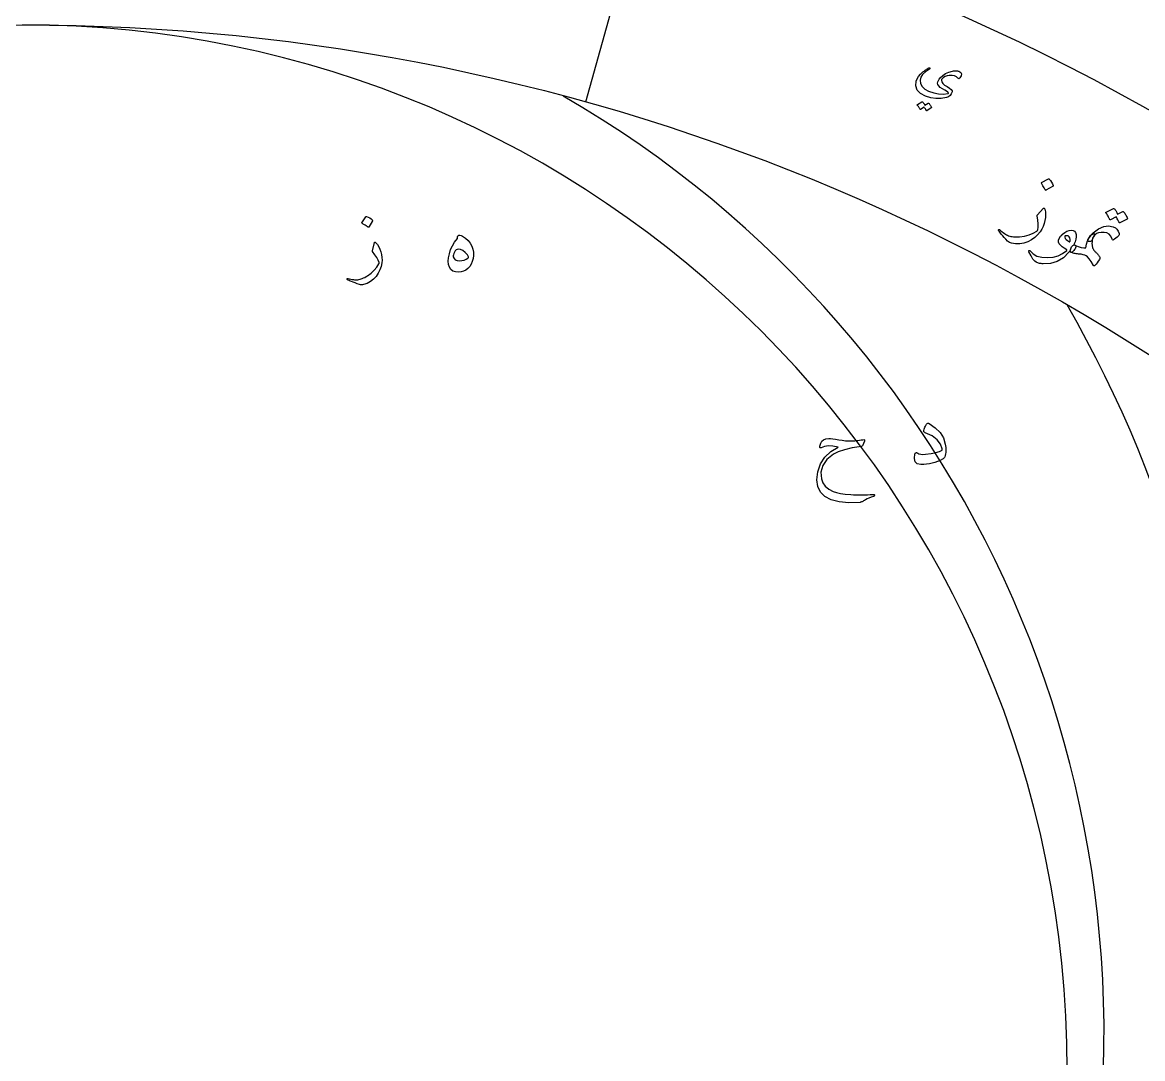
# Model space of a CAD drawing. Header units: millimetres. Extents: x -280 to 280, y -280 to 343.
# Drawn here: x 0 to 104.2, y 98.3 to 194.6 of the extents above; entities that cross this region are included whole.
import ezdxf

# ---------------------------------------------------------------- set-up
doc = ezdxf.new("R2010")
doc.units = ezdxf.units.MM
doc.layers.add('ENGRAVE', color=7, linetype='Continuous')
doc.layers.add('TEXT', color=5, linetype='Continuous')

msp = doc.modelspace()

# ---------------------------------------------------------------- linework, layer by layer
at = {"layer": 'ENGRAVE'}
msp.add_lwpolyline([(60.4638, 216.1006), (52.3804, 187.2102)], dxfattribs=at)
for radius in [274.4, 274.4, 267.4, 254.4, 254.4, 243.9, 224.4, 224.4, 213.9, 194.4, 194.4]:
    msp.add_circle((0, 0), radius, dxfattribs=at)
for centre, radius, end in [((0, 97.2), 97.2, 90), ((0, 100.6288), 100.6288, 60.000002), ((0, 112.2369), 112.2369, 30.000001), ((0, 137.4616), 137.4616, 0.000001)]:
    msp.add_arc(centre, radius, 270, end, dxfattribs=at)
at = {"layer": 'TEXT'}
for points in [[(87.0489, 189.4325), (86.9077, 189.5644), (86.7228, 189.6518), (86.4941, 189.6945), (86.2219, 189.6925), (86.0341, 189.6576), (85.8614, 189.5926), (85.704, 189.4973), (85.5617, 189.3719), (85.5404, 189.3436), (85.525, 189.3111), (85.5153, 189.2744), (85.5116, 189.2335), (85.5434, 189.0867), (85.6425, 188.9419), (85.8088, 188.799), (86.0423, 188.6578), (86.2736, 188.5207), (86.4286, 188.3926), (86.5071, 188.2738), (86.5095, 188.1644), (86.4282, 187.975), (86.3149, 187.8252), (86.1697, 187.7148), (85.9926, 187.6439), (85.4942, 187.5563), (85.0028, 187.5475), (84.518, 187.6175), (84.0394, 187.7663), (83.5588, 188.0223), (83.254, 188.3381), (83.1249, 188.7143), (83.1719, 189.1516), (83.2574, 189.3653), (83.3882, 189.5807), (83.5644, 189.7976), (83.7861, 190.0161), (83.8552, 190.0735), (83.9241, 190.128), (83.9929, 190.1794), (84.0615, 190.2277), (84.1304, 190.2733), (84.2002, 190.3161), (84.2707, 190.3563), (84.342, 190.3938), (84.3771, 190.4068), (84.4034, 190.4067), (84.4208, 190.3936), (84.4293, 190.3674), (84.4283, 190.3401), (84.4203, 190.3158), (84.4051, 190.2948), (84.3829, 190.2768), (84.0191, 190.0289), (83.7571, 189.7759), (83.5965, 189.5182), (83.5369, 189.256), (83.5754, 188.9351), (83.717, 188.6578), (83.9617, 188.4239), (84.3096, 188.2329), (84.7886, 188.0621), (85.2479, 187.9694), (85.6878, 187.955), (86.1089, 188.0191), (86.1366, 188.0281), (86.1522, 188.0427), (86.1556, 188.0629), (86.1469, 188.0886), (86.0936, 188.1534), (85.9873, 188.2361), (85.8282, 188.3366), (85.6161, 188.4548), (85.4044, 188.5842), (85.2566, 188.7137), (85.173, 188.8436), (85.1534, 188.9739), (85.1767, 189.1062), (85.2245, 189.2345), (85.2966, 189.3587), (85.3933, 189.4788), (85.6287, 189.6943), (85.8993, 189.8682), (86.2051, 190.0004), (86.5462, 190.0907), (86.6343, 190.1088), (86.7175, 190.1212), (86.7959, 190.1281), (86.8694, 190.1294), (86.9379, 190.1257), (87.0012, 190.1173), (87.0592, 190.1043), (87.112, 190.0867), (87.3004, 189.9781), (87.3816, 189.8371), (87.3556, 189.6638), (87.2227, 189.4581), (87.1716, 189.4098), (87.1256, 189.3894), (87.0847, 189.397), (87.0489, 189.4325)], [(84.2686, 187.1188), (84.2778, 187.1224), (84.2885, 187.1223), (84.3005, 187.1184), (84.3139, 187.1108), (84.3553, 187.0693), (84.3943, 187.0266), (84.4308, 186.9826), (84.4648, 186.9374), (84.4966, 186.8905), (84.5262, 186.8415), (84.5536, 186.7904), (84.5789, 186.7371), (84.5821, 186.7229), (84.5805, 186.7101), (84.5741, 186.6986), (84.5631, 186.6885), (84.1431, 186.4075), (84.1342, 186.4054), (84.1244, 186.4098), (84.1137, 186.4208), (84.1022, 186.4384), (84.0954, 186.4529), (84.0833, 186.474), (84.0657, 186.5019), (84.0428, 186.5364), (84.0144, 186.578), (83.9802, 186.6273), (83.9402, 186.6841), (83.8945, 186.7486), (83.5656, 186.5311), (83.5526, 186.5257), (83.5402, 186.5285), (83.5284, 186.5396), (83.5173, 186.5589), (83.5077, 186.5756), (83.4921, 186.6011), (83.4706, 186.6355), (83.4431, 186.6786), (83.4091, 186.7309), (83.3679, 186.7926), (83.3194, 186.8637), (83.2636, 186.9442), (83.2591, 186.9555), (83.2591, 186.9648), (83.2635, 186.9721), (83.2723, 186.9774), (83.6892, 187.2427), (83.6984, 187.2463), (83.709, 187.2462), (83.721, 187.2423), (83.7344, 187.2348), (83.7708, 187.2017), (83.8048, 187.167), (83.8365, 187.1306), (83.8659, 187.0924), (83.8932, 187.0529), (83.9185, 187.0124), (83.9418, 186.9708), (83.963, 186.9282)], [(95.4772, 180.0753), (95.4916, 180.0796), (95.5079, 180.0781), (95.526, 180.0709), (95.546, 180.0579), (95.6625, 179.9205), (95.7634, 179.7745), (95.8486, 179.6199), (95.9181, 179.4568), (95.9219, 179.4356), (95.9192, 179.4178), (95.9098, 179.4037), (95.8937, 179.393), (95.235, 179.015), (95.2146, 179.0085), (95.1958, 179.0142), (95.1787, 179.0323), (95.1633, 179.0627), (95.15, 179.0889), (95.1283, 179.1292), (95.0983, 179.1835), (95.0599, 179.2518), (95.0122, 179.3346), (94.9542, 179.4323), (94.8859, 179.5451), (94.8072, 179.6729), (94.7979, 179.6921), (94.7962, 179.7074), (94.8022, 179.7186), (94.8157, 179.7258)], [(95.0087, 177.3408), (95.0202, 177.352), (95.0311, 177.36), (95.0415, 177.3647), (95.0512, 177.366), (95.0733, 177.3566), (95.0941, 177.3335), (95.1135, 177.2966), (95.1316, 177.2461), (95.1813, 177.0109), (95.1984, 176.7607), (95.1831, 176.4954), (95.1353, 176.2151), (95.0597, 175.9263), (94.9619, 175.6543), (94.8419, 175.3991), (94.6998, 175.1607), (94.4606, 174.8749), (94.1862, 174.6249), (93.8768, 174.4104), (93.5325, 174.2314), (93.1653, 174.0986), (92.7909, 174.0303), (92.4091, 174.0266), (92.0198, 174.0874), (91.9214, 174.1148), (91.8304, 174.1563), (91.7467, 174.2117), (91.6705, 174.2811), (91.5047, 174.4606), (91.3558, 174.6243), (91.2238, 174.7724), (91.1088, 174.9049), (91.0113, 175.0216), (90.9318, 175.1222), (90.8703, 175.2069), (90.8269, 175.2756), (90.8198, 175.2936), (90.8164, 175.3096), (90.8167, 175.3238), (90.8207, 175.336), (90.8296, 175.3499), (90.8408, 175.3614), (90.8544, 175.3704), (90.8702, 175.3772), (90.8873, 175.3796), (90.9048, 175.3759), (90.9226, 175.3661), (90.9408, 175.3501), (91.0497, 175.2497), (91.1561, 175.1583), (91.2601, 175.0758), (91.3617, 175.0022), (91.4618, 174.9371), (91.5613, 174.8799), (91.6603, 174.8307), (91.7588, 174.7895), (91.8607, 174.7554), (91.9701, 174.7275), (92.0868, 174.7058), (92.211, 174.6902), (92.3429, 174.6813), (92.4828, 174.6795), (92.6306, 174.6847), (92.7864, 174.697), (93.2404, 174.7611), (93.6588, 174.8699), (94.0418, 175.0236), (94.3891, 175.2225), (94.4142, 175.2403), (94.4357, 175.2647), (94.4537, 175.2959), (94.4682, 175.3338), (94.503, 175.585), (94.5056, 175.8834), (94.4756, 176.2293), (94.4127, 176.6225), (94.4129, 176.6452), (94.4158, 176.6641), (94.4214, 176.6791), (94.4297, 176.6902)], [(102.3818, 177.034), (102.3964, 177.0377), (102.4127, 177.0357), (102.4306, 177.0278), (102.4501, 177.014), (102.508, 176.9444), (102.562, 176.8733), (102.6121, 176.8008), (102.6581, 176.727), (102.7004, 176.651), (102.7391, 176.5721), (102.7743, 176.4904), (102.8059, 176.4059), (102.8087, 176.384), (102.8045, 176.365), (102.7933, 176.3489), (102.7749, 176.3357), (102.0942, 175.9871), (102.0801, 175.9855), (102.0657, 175.9938), (102.0509, 176.0122), (102.0357, 176.0406), (102.0273, 176.0635), (102.0115, 176.0975), (101.9884, 176.1423), (101.958, 176.1981), (101.92, 176.2657), (101.8743, 176.3456), (101.8208, 176.4379), (101.7594, 176.5426), (101.227, 176.2725), (101.2064, 176.2667), (101.1878, 176.2731), (101.1712, 176.2918), (101.1568, 176.3226), (101.1442, 176.3494), (101.1238, 176.3904), (101.0954, 176.4456), (101.0592, 176.5152), (101.014, 176.5996), (100.959, 176.6993), (100.8941, 176.8144), (100.8192, 176.9448), (100.8138, 176.9625), (100.815, 176.9765), (100.8227, 176.9867), (100.8369, 176.9932), (101.5103, 177.3205), (101.5249, 177.3243), (101.5412, 177.3223), (101.5591, 177.3145), (101.5786, 177.3009), (101.6299, 177.2449), (101.6774, 177.1869), (101.7212, 177.1266), (101.7613, 177.0643), (101.7979, 177.0002), (101.8312, 176.9349), (101.8613, 176.8684), (101.8883, 176.8007)], [(31.9627, 176.5594), (31.9724, 176.5691), (31.986, 176.5749), (32.0034, 176.5768), (32.0247, 176.5749), (32.1752, 176.5139), (32.3169, 176.4394), (32.45, 176.3513), (32.5743, 176.2497), (32.5864, 176.2342), (32.5918, 176.2188), (32.5903, 176.2033), (32.5821, 176.1878), (32.2182, 175.5994), (32.2047, 175.5854), (32.1873, 175.582), (32.166, 175.5892), (32.1408, 175.6071), (32.119, 175.6226), (32.0847, 175.6459), (32.0377, 175.6768), (31.9782, 175.7155), (31.9052, 175.762), (31.8176, 175.8162), (31.7155, 175.8781), (31.5989, 175.9478), (31.5834, 175.9594), (31.5756, 175.971), (31.5756, 175.9826), (31.5834, 175.9942)], [(97.3678, 173.2451), (96.8553, 172.7335), (96.2836, 172.3845), (95.6529, 172.1972), (94.9629, 172.1709), (94.8731, 172.179), (94.786, 172.1898), (94.7016, 172.2033), (94.6199, 172.2195), (94.5416, 172.2387), (94.4674, 172.2609), (94.3974, 172.2864), (94.3314, 172.315), (94.1872, 172.4234), (94.0248, 172.6198), (93.8438, 172.9044), (93.6436, 173.2771), (93.6261, 173.3244), (93.6217, 173.3635), (93.6306, 173.3942), (93.6527, 173.4165), (93.6812, 173.4276), (93.7091, 173.4245), (93.7365, 173.4073), (93.7634, 173.376), (94.029, 173.0941), (94.3916, 172.8973), (94.8515, 172.7849), (95.4095, 172.7561), (95.9062, 172.8048), (96.3656, 172.9302), (96.7879, 173.1327), (97.173, 173.4127), (97.1791, 173.4268), (97.1809, 173.4398), (97.1785, 173.4515), (97.1717, 173.4619), (96.9274, 173.6179), (96.7288, 173.7674), (96.5758, 173.9106), (96.4685, 174.0476), (96.4108, 174.1994), (96.4129, 174.364), (96.4748, 174.5414), (96.5968, 174.7315), (96.6155, 174.7554), (96.6353, 174.7792), (96.6562, 174.803), (96.6784, 174.8267), (96.702, 174.8509), (96.7273, 174.8759), (96.7543, 174.9018), (96.783, 174.9286), (96.987, 175.0921), (97.1897, 175.209), (97.3911, 175.2794), (97.591, 175.3033), (97.7683, 175.2784), (97.9015, 175.2028), (97.9906, 175.0766), (98.0354, 174.8998), (98.0409, 174.6856), (98.0086, 174.4585), (97.9386, 174.2186), (97.831, 173.9658), (97.8456, 173.9579), (97.86, 173.9507), (97.8742, 173.9443), (97.8882, 173.9385), (97.9022, 173.9328), (97.9164, 173.9263), (97.9308, 173.9191), (97.9454, 173.9112), (97.989, 173.8726), (98.0096, 173.8191), (98.0073, 173.7505), (97.9819, 173.667), (97.9428, 173.5815), (97.8948, 173.4998), (97.8381, 173.4218), (97.7727, 173.3475), (97.7075, 173.2865), (97.6515, 173.2482), (97.6048, 173.2326), (97.5672, 173.2398), (97.4281, 173.318), (97.4197, 173.3052), (97.4068, 173.2887), (97.3895, 173.2687), (97.3678, 173.2451)], [(99.558, 174.457), (99.5152, 174.3553), (99.4528, 174.2855), (99.3708, 174.2476), (99.2692, 174.2415), (99.1872, 174.2645), (99.1451, 174.3146), (99.1428, 174.392), (99.1803, 174.4967), (99.2738, 174.6548), (99.3777, 174.8009), (99.4919, 174.9351), (99.6164, 175.0572), (100.1259, 175.4327), (100.6098, 175.6528), (101.0677, 175.7177), (101.4989, 175.6273), (101.6898, 175.526), (101.8424, 175.3867), (101.9568, 175.2094), (102.0327, 174.9943), (102.043, 174.9259), (102.0404, 174.8673), (102.025, 174.8187), (101.9969, 174.78), (101.8642, 174.6576), (101.7385, 174.5532), (101.6197, 174.4669), (101.5077, 174.3986), (101.4696, 174.3871), (101.4378, 174.3928), (101.4122, 174.4156), (101.3929, 174.4556), (101.2659, 174.7379), (101.1017, 174.94), (100.9007, 175.0614), (100.6633, 175.1023), (100.369, 175.0942), (100.1267, 175.0537), (99.9361, 174.981), (99.7973, 174.8762), (99.7173, 174.7811), (99.6508, 174.6795), (99.5977, 174.5715), (99.558, 174.457)], [(32.7524, 174.1517), (32.7568, 174.1657), (32.7621, 174.1768), (32.7684, 174.185), (32.7756, 174.1904), (32.7974, 174.1923), (32.824, 174.1826), (32.8555, 174.1613), (32.8918, 174.1284), (33.0331, 173.9605), (33.155, 173.7665), (33.2576, 173.5463), (33.3408, 173.3), (33.4056, 173.0349), (33.4453, 172.7736), (33.4598, 172.5162), (33.4492, 172.2626), (33.3805, 171.9288), (33.2673, 171.6084), (33.1095, 171.3017), (32.9073, 171.0084), (32.6653, 170.7428), (32.3885, 170.5265), (32.0769, 170.3596), (31.7305, 170.242), (31.6376, 170.2221), (31.5447, 170.2168), (31.4518, 170.226), (31.3589, 170.2497), (31.1448, 170.3245), (30.9514, 170.3939), (30.7789, 170.458), (30.6273, 170.5168), (30.4968, 170.5703), (30.3882, 170.6184), (30.3014, 170.6613), (30.2363, 170.6988), (30.2227, 170.7104), (30.2131, 170.722), (30.2073, 170.7336), (30.2053, 170.7452), (30.2068, 170.7602), (30.2111, 170.7742), (30.2184, 170.7873), (30.2285, 170.7994), (30.2416, 170.8086), (30.2576, 170.813), (30.2764, 170.8125), (30.2982, 170.8071), (30.4308, 170.7716), (30.5576, 170.7423), (30.6785, 170.7193), (30.7937, 170.7026), (30.904, 170.6922), (31.0105, 170.6881), (31.1131, 170.6903), (31.2118, 170.6988), (31.3102, 170.7145), (31.4121, 170.7384), (31.5173, 170.7706), (31.626, 170.811), (31.738, 170.8601), (31.8534, 170.9184), (31.9722, 170.9859), (32.0943, 171.0626), (32.4374, 171.3094), (32.7311, 171.5775), (32.9755, 171.8668), (33.1705, 172.1775), (33.1831, 172.2026), (33.1898, 172.2317), (33.1908, 172.2646), (33.186, 172.3013), (33.1047, 172.5186), (32.9769, 172.76), (32.8027, 173.0257), (32.5821, 173.3155), (32.5724, 173.3339), (32.5666, 173.3504), (32.5647, 173.3649), (32.5666, 173.3775)], [(40.536, 174.7865), (40.6188, 174.8246), (40.7126, 174.8325), (40.8172, 174.8101), (40.9327, 174.7575), (41.22, 174.5651), (41.4626, 174.3462), (41.6604, 174.1006), (41.8134, 173.8284), (41.9192, 173.5448), (41.9755, 173.255), (41.9821, 172.9593), (41.9392, 172.6575), (41.8612, 172.3823), (41.7529, 172.1373), (41.6144, 171.9226), (41.4456, 171.7381), (41.2551, 171.5899), (41.0513, 171.4841), (40.8341, 171.4206), (40.6037, 171.3994), (40.3025, 171.4212), (40.0569, 171.5059), (39.867, 171.6534), (39.7327, 171.8639), (39.6523, 172.1198), (39.6239, 172.4131), (39.6475, 172.744), (39.7231, 173.1123), (39.8458, 173.4946), (40.011, 173.8575), (40.2184, 174.201), (40.4682, 174.5252), (40.4767, 174.5403), (40.4827, 174.5663), (40.4864, 174.6032), (40.4876, 174.651), (40.4906, 174.703), (40.4997, 174.743), (40.5148, 174.7708), (40.536, 174.7865)], [(97.4792, 174.2699), (97.4776, 174.4485), (97.4462, 174.5915), (97.3851, 174.6989), (97.2945, 174.7706), (97.2262, 174.788), (97.1592, 174.7925), (97.0935, 174.7842), (97.0292, 174.763), (97.0035, 174.7471), (96.9878, 174.7231), (96.9821, 174.6911), (96.9865, 174.6512), (97.0253, 174.5418), (97.1099, 174.4348), (97.2404, 174.3299), (97.4167, 174.2272), (97.4372, 174.2206), (97.4544, 174.2256), (97.4685, 174.242), (97.4792, 174.2699)], [(99.6303, 174.6692), (99.5779, 174.5571), (99.5415, 174.4152), (99.521, 174.2435), (99.5163, 174.042), (99.5212, 173.9636), (99.5295, 173.8881), (99.5412, 173.8155), (99.5565, 173.7458), (99.5752, 173.679), (99.5973, 173.615), (99.6229, 173.554), (99.6519, 173.4958), (99.667, 173.4722), (99.6882, 173.4444), (99.7156, 173.4125), (99.7491, 173.3765), (99.7885, 173.3358), (99.8334, 173.29), (99.884, 173.2392), (99.9401, 173.1833), (99.9846, 173.1378), (100.0251, 173.0939), (100.0617, 173.0517), (100.0943, 173.0111), (100.1239, 172.9716), (100.1514, 172.9328), (100.1768, 172.8945), (100.2001, 172.8569), (100.2345, 172.791), (100.2475, 172.7241), (100.2392, 172.6562), (100.2095, 172.5871), (100.0979, 172.4108), (99.9917, 172.2582), (99.8909, 172.1295), (99.7954, 172.0246), (99.7523, 171.986), (99.7129, 171.9745), (99.6772, 171.9904), (99.6451, 172.0334), (99.4304, 172.3757), (99.2463, 172.6375), (99.0932, 172.8188), (98.9715, 172.9196), (98.8483, 172.9755), (98.6905, 173.0217), (98.4982, 173.0581), (98.2714, 173.0848), (98.1552, 173.0956), (98.0469, 173.1086), (97.9465, 173.1238), (97.8541, 173.1411), (97.7693, 173.1614), (97.692, 173.1852), (97.6222, 173.2127), (97.5599, 173.2439), (97.524, 173.2775), (97.504, 173.3288), (97.5001, 173.3978), (97.5121, 173.4846), (97.5389, 173.5806), (97.5753, 173.67), (97.6212, 173.7529), (97.6767, 173.8291), (97.7381, 173.8887), (97.8013, 173.9218), (97.8666, 173.9282), (97.9339, 173.9079), (98.2318, 173.786), (98.5016, 173.7038), (98.7433, 173.6615), (98.9569, 173.6593), (98.9933, 174.0028), (99.0931, 174.3174), (99.2567, 174.6031), (99.4844, 174.8596), (99.6701, 174.9773), (99.7564, 174.9848), (99.7431, 174.8821), (99.6303, 174.6692)], [(41.4553, 172.7059), (41.4958, 172.7567), (41.5013, 172.822), (41.4716, 172.9018), (41.4069, 172.9962), (41.1825, 173.2405), (40.9642, 173.4123), (40.7519, 173.5115), (40.5456, 173.5381), (40.4477, 173.5206), (40.3569, 173.468), (40.2735, 173.3803), (40.1973, 173.2575), (40.1362, 173.125), (40.0981, 173.0083), (40.0829, 172.9073), (40.0908, 172.822), (40.1585, 172.6653), (40.2747, 172.5534), (40.4392, 172.4863), (40.6521, 172.4639), (40.8874, 172.479), (41.0997, 172.5244), (41.289, 172.6), (41.4553, 172.7059)], [(83.8637, 156.6866), (83.9021, 156.8018), (83.94, 156.9055), (83.9771, 156.9978), (84.0137, 157.0785), (84.0491, 157.1484), (84.0827, 157.208), (84.1144, 157.2573), (84.1444, 157.2963), (84.191, 157.3338), (84.2436, 157.3495), (84.3023, 157.3434), (84.367, 157.3156), (84.9398, 156.9316), (85.3807, 156.4858), (85.6898, 155.9783), (85.867, 155.4092), (85.8918, 155.2465), (85.9081, 155.0874), (85.916, 154.932), (85.9154, 154.7801), (85.9057, 154.6332), (85.8863, 154.4922), (85.8573, 154.3574), (85.8186, 154.2285), (85.7841, 154.1596), (85.7387, 154.0979), (85.6825, 154.0434), (85.6154, 153.9963), (85.3843, 153.8832), (85.146, 153.7858), (84.9004, 153.7041), (84.6476, 153.6382), (84.3887, 153.5868), (84.125, 153.5487), (83.8565, 153.5239), (83.5831, 153.5124), (83.2589, 153.5668), (83.0605, 153.7495), (82.9879, 154.0604), (83.0412, 154.4995), (83.0593, 154.5473), (83.0847, 154.5842), (83.1174, 154.6102), (83.1573, 154.6253), (83.1918, 154.6211), (83.2275, 154.6084), (83.2643, 154.5872), (83.3025, 154.5576), (83.4204, 154.4941), (83.5807, 154.4584), (83.7833, 154.4505), (84.0283, 154.4705), (84.5599, 154.5479), (84.9936, 154.635), (85.3293, 154.7318), (85.567, 154.8382), (85.5791, 154.8527), (85.5863, 154.8769), (85.5887, 154.9108), (85.5863, 154.9543), (85.4224, 155.4116), (85.1049, 155.8156), (84.6337, 156.1664), (84.0089, 156.464), (83.9273, 156.507), (83.8758, 156.5584), (83.8547, 156.6182), (83.8637, 156.6866)], [(78.3379, 155.6801), (78.1521, 155.2621), (78.1352, 155.2345), (78.1154, 155.2137), (78.0926, 155.1997), (78.067, 155.1924), (77.2081, 155.0569), (76.4895, 154.8905), (75.9113, 154.693), (75.4734, 154.4647), (74.8594, 153.9639), (74.465, 153.4137), (74.2904, 152.8142), (74.3354, 152.1653), (74.4718, 151.814), (74.7031, 151.5034), (75.0292, 151.2334), (75.4502, 151.004), (75.7458, 150.9014), (76.1141, 150.8182), (76.5549, 150.7543), (77.0683, 150.7098), (77.3412, 150.6968), (77.6102, 150.6885), (77.8754, 150.6851), (78.1366, 150.6866), (78.3931, 150.6924), (78.6437, 150.7021), (78.8886, 150.7156), (79.1276, 150.733), (79.1837, 150.7369), (79.2283, 150.733), (79.2612, 150.7214), (79.2825, 150.7021), (79.2941, 150.6784), (79.2979, 150.6537), (79.2941, 150.628), (79.2825, 150.6014), (79.274, 150.5872), (79.2641, 150.5753), (79.2527, 150.5659), (79.2399, 150.5589), (79.2261, 150.5528), (79.2118, 150.5463), (79.197, 150.5393), (79.1818, 150.5318), (78.9587, 150.4606), (78.7618, 150.3866), (78.591, 150.3097), (78.4463, 150.2298), (78.3537, 150.1722), (78.2692, 150.1234), (78.193, 150.0832), (78.125, 150.0518), (78.0662, 150.0276), (78.0176, 150.0092), (77.9791, 149.9966), (77.9508, 149.9898), (76.8921, 149.9506), (75.9921, 150.0266), (75.2508, 150.2177), (74.6683, 150.524), (74.2473, 150.944), (73.9986, 151.4685), (73.9221, 152.0976), (74.0179, 152.8311), (74.2715, 153.57), (74.6683, 154.1995), (75.2083, 154.7197), (75.8915, 155.1305), (75.4076, 155.2229), (74.9857, 155.2447), (74.6257, 155.1958), (74.3276, 155.0763), (74.3015, 155.0666), (74.2773, 155.0608), (74.255, 155.0589), (74.2347, 155.0608), (74.2178, 155.0671), (74.2057, 155.0782), (74.1984, 155.0942), (74.196, 155.115), (74.2066, 155.2113), (74.2231, 155.3066), (74.2454, 155.4009), (74.2734, 155.4943), (74.3721, 155.6758), (74.5289, 155.8098), (74.7437, 155.8964), (75.0166, 155.9356), (75.1894, 155.9342), (75.4057, 155.9143), (75.6655, 155.8761), (75.9689, 155.8195), (76.282, 155.7629), (76.5708, 155.7247), (76.8355, 155.7048), (77.076, 155.7034), (77.1916, 155.7084), (77.3141, 155.7159), (77.4433, 155.7259), (77.5792, 155.7382), (77.722, 155.7534), (77.8715, 155.7721), (78.0278, 155.7941), (78.1908, 155.8195), (78.2842, 155.8224), (78.3399, 155.8001), (78.3578, 155.7527), (78.3379, 155.6801)]]:
    msp.add_lwpolyline(points, close=True, dxfattribs=at)

doc.saveas('drawing.dxf')
